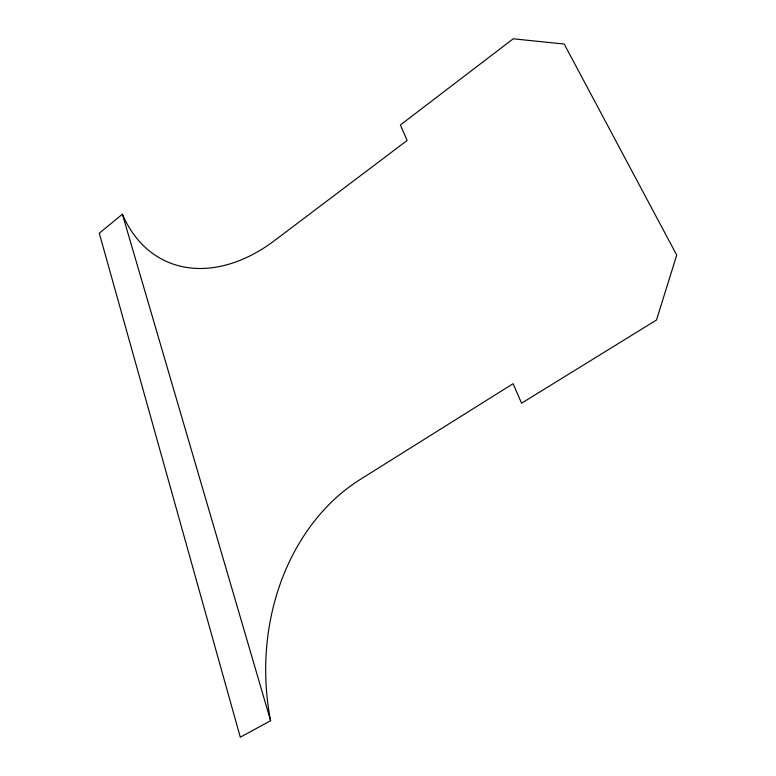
<?xml version="1.0" encoding="UTF-8"?>
<svg xmlns="http://www.w3.org/2000/svg" width="776" height="776" viewBox="0 0 776 776"><rect width="100%" height="100%" fill="white"/><g stroke="black" fill="none" stroke-linecap="round" stroke-linejoin="round"><path stroke-width="1.16" d="M122.395 214.234L99.289 233.217L240.298 737.2L270.601 720.691A216.523 176.094 88.2 0 1 360.2 479.481L513.091 383.693L521.588 403.2L656.515 319.993L676.711 255.081L564.21 44.057L513.246 38.8L400.368 124.994L407.119 140.475L274.791 240.385A165.918 113.422 -64.4 0 1 122.395 214.234L270.601 720.691"/></g></svg>
